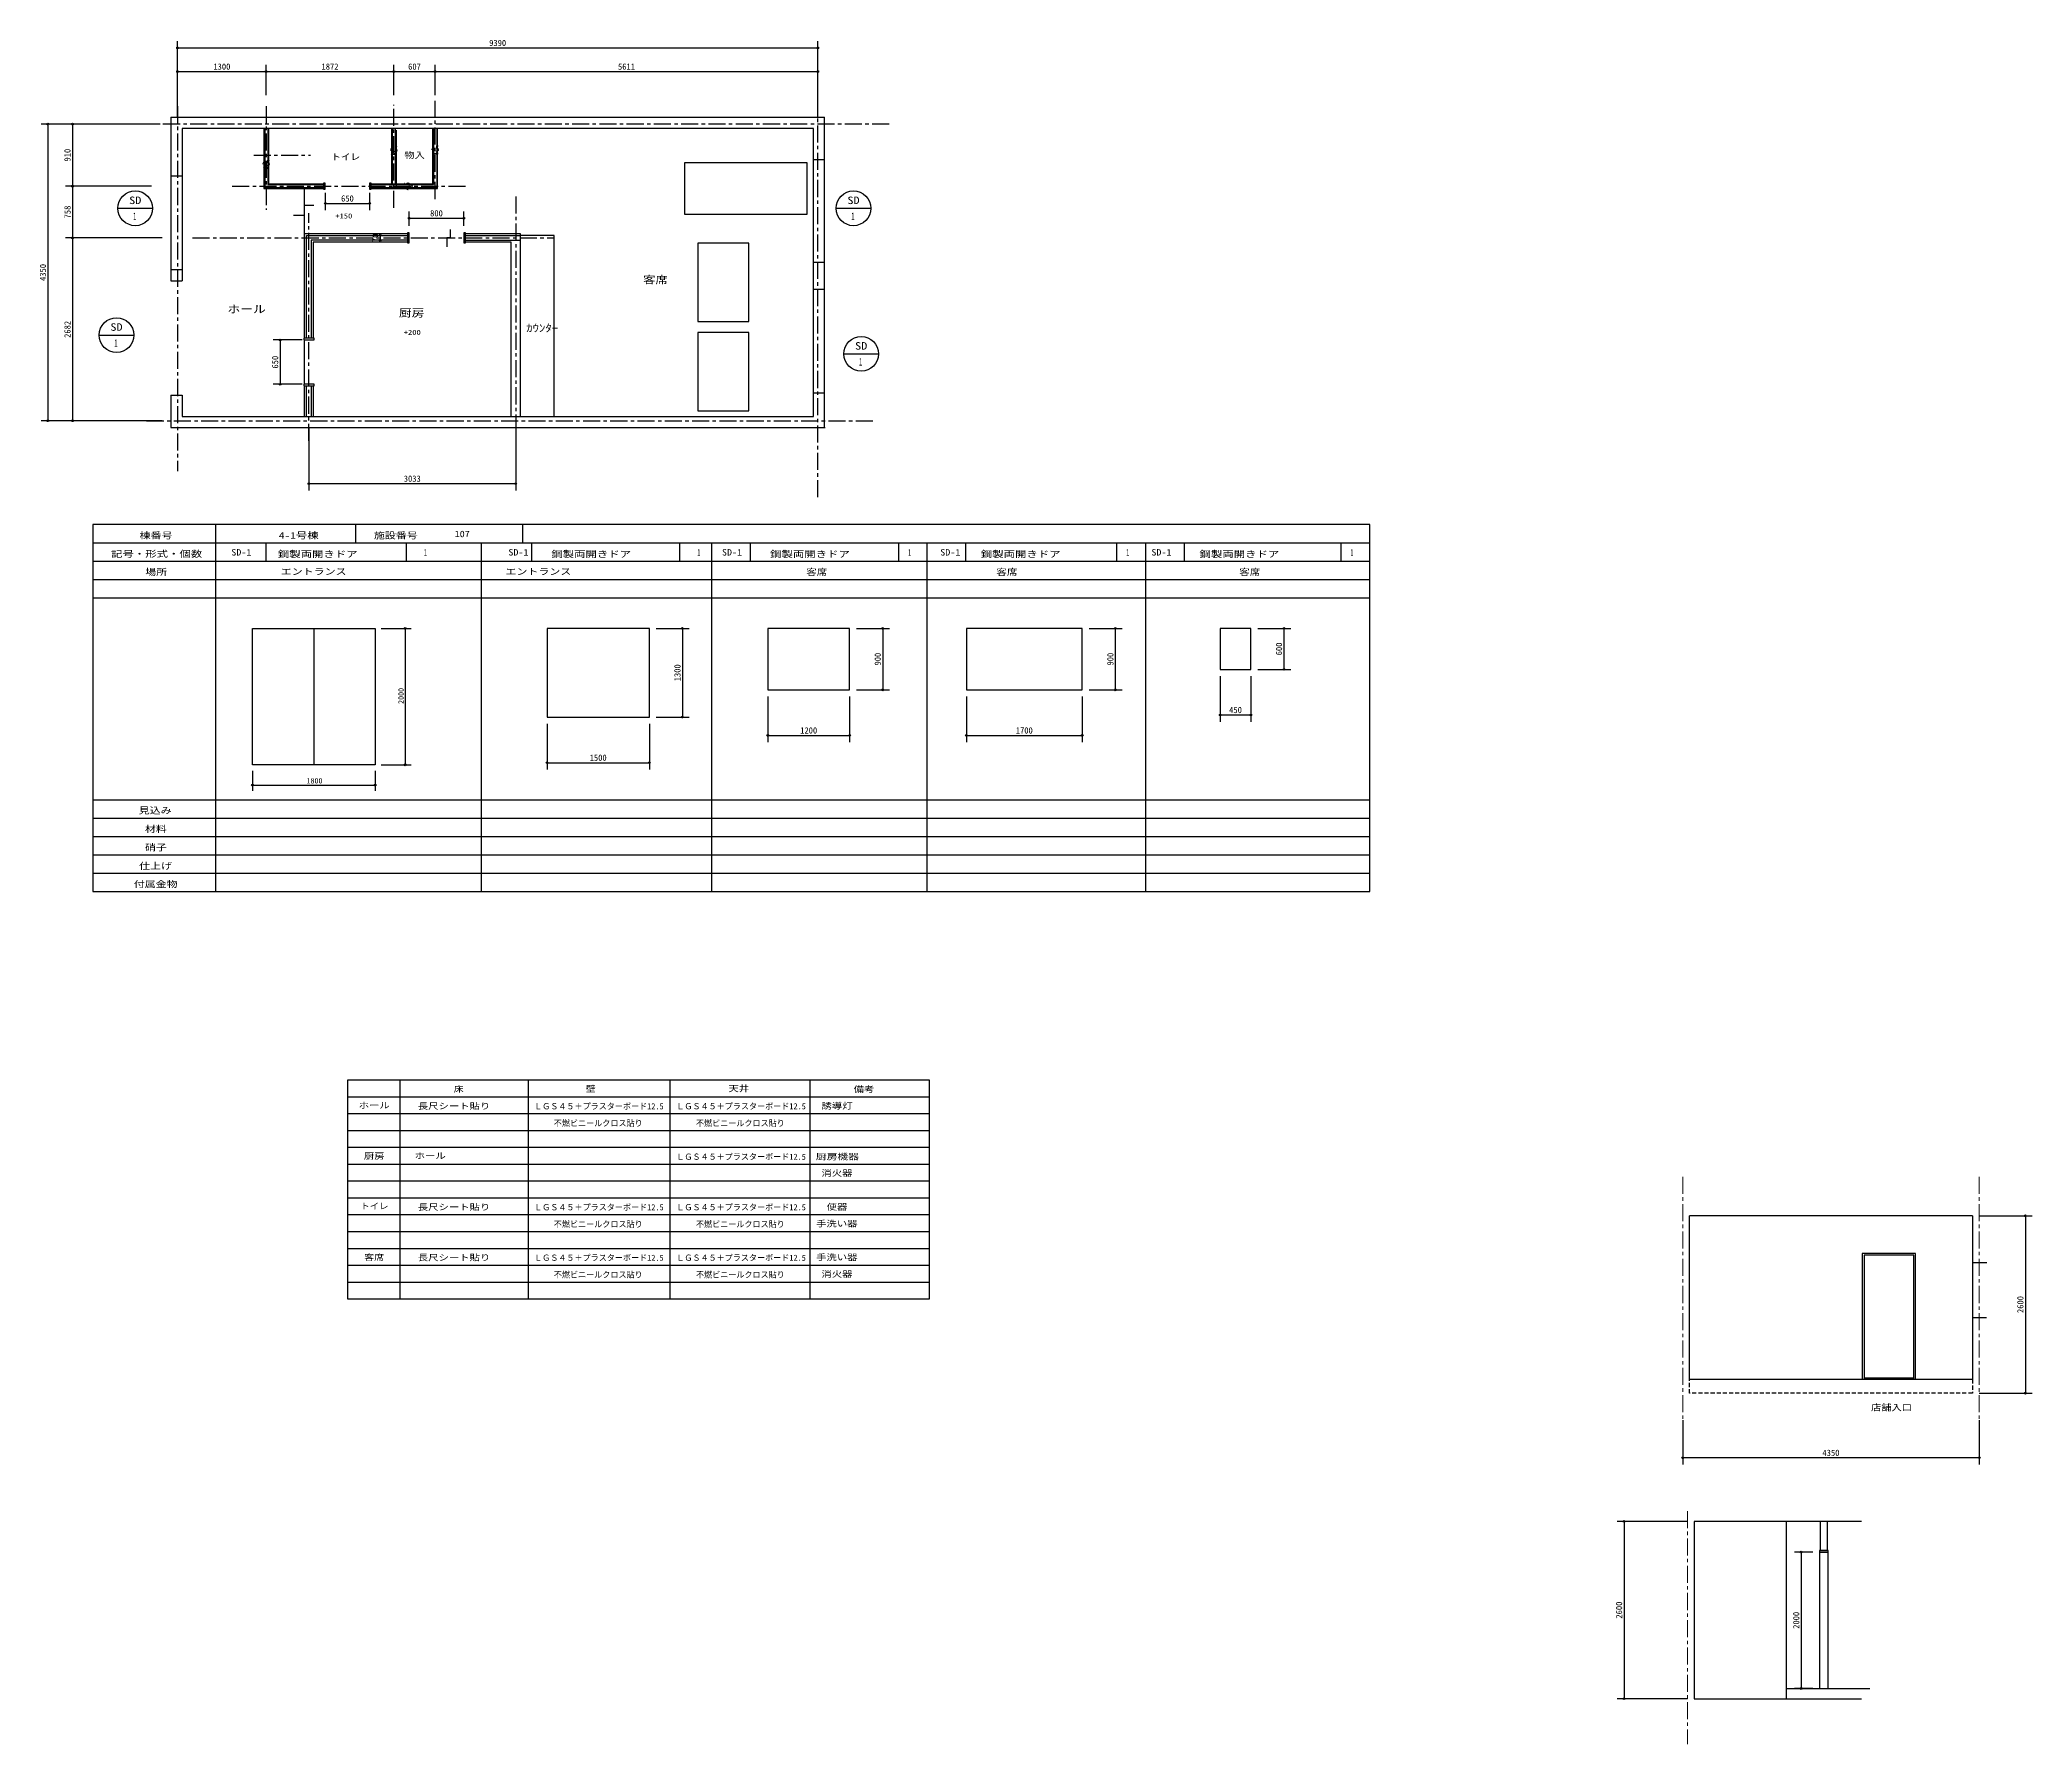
# Model space of a CAD drawing. Units: millimetres at full size, sheet at 1:50. Extents: x -40879 to 19685, y -34692 to 6825.
# Drawn here: x -40879 to -11658, y -18565 to 6423 of the extents above; entities that cross this region are included whole.
import ezdxf
from ezdxf.enums import TextEntityAlignment as Align

# ---------------------------------------------------------------- set-up
doc = ezdxf.new("R2010")
doc.units = ezdxf.units.MM
doc.header["$LTSCALE"] = 50
doc.header["$PDMODE"] = 32
doc.header["$PDSIZE"] = 25
doc.linetypes.add('CHAIN1', pattern=[8, 5, -1, 1, -1])
doc.linetypes.add('DASHED1', pattern=[1.8, 1.2, -0.6])
doc.layers.add('0-0_0', color=7, linetype='Continuous')
doc.layers.add('0-8_8', color=6, linetype='CHAIN1', lineweight=9)
doc.styles.add('ＭＳ ゴシック', font='')
doc.styles.get('ＭＳ ゴシック').set_extended_font_data('MS Gothic')

msp = doc.modelspace()

# ---------------------------------------------------------------- linework, layer by layer
at = {"layer": '0-0_0'}
for p, q in [((-38858.49, 5288.1), (-38858.49, 6405.22)), ((-38858.49, 6305.22), (-29468.49, 6305.22)), ((-29468.49, 5288.1), (-29468.49, 6405.22)), ((-38858.49, 5610.56), (-38858.49, 6058.1)), ((-38858.49, 5958.1), (-37558.49, 5958.1)), ((-37558.49, 5610.56), (-37558.49, 6058.1)), ((-37558.49, 5610.56), (-37558.49, 6058.1)), ((-37558.49, 5958.1), (-35686.49, 5958.1)), ((-35686.49, 5610.56), (-35686.49, 6058.1)), ((-35686.49, 5610.56), (-35686.49, 6058.1)), ((-35686.49, 5958.1), (-35079.49, 5958.1)), ((-35079.49, 5610.56), (-35079.49, 6058.1)), ((-35079.49, 5610.56), (-35079.49, 6058.1)), ((-35079.49, 5958.1), (-29468.49, 5958.1)), ((-29468.49, 5610.56), (-29468.49, 6058.1)), ((-38958.49, 5288.1), (-38958.49, 2890.98)), ((-38958.49, 5288.1), (-29368.49, 5288.1)), ((-29368.49, 738.1), (-29368.49, 5288.1)), ((-39116.03, 5188.1), (-40860.5, 5188.1)), ((-40760.5, 5188.1), (-40760.5, 838.1)), ((-39464.69, 5188.1), (-40501.02, 5188.1)), ((-40401.02, 5188.1), (-40401.02, 4278.1)), ((-38793.49, 5123.1), (-38793.49, 2890.98)), ((-29533.49, 5123.1), (-38793.49, 5123.1)), ((-37593.49, 5123.1), (-37593.49, 4243.1)), ((-37580.99, 5123.1), (-37580.99, 4255.6)), ((-37535.99, 5123.1), (-37535.99, 4300.12)), ((-37523.49, 5123.1), (-37523.49, 4313.1)), ((-35721.49, 5123.1), (-35721.49, 4313.1)), ((-35708.99, 5123.1), (-35708.99, 4300.6)), ((-35663.99, 4313.1), (-35663.99, 5123.1)), ((-35651.49, 5100.05), (-35651.49, 4290.05)), ((-35101.99, 4300.6), (-35101.99, 5123.1)), ((-35056.99, 5123.1), (-35056.99, 4255.6)), ((-29533.49, 903.1), (-29533.49, 5123.1)), ((-35708.99, 4748.22), (-35663.99, 4748.22)), ((-35101.99, 4756.52), (-35056.99, 4756.52)), ((-38958.49, 4430.51), (-38793.49, 4430.51)), ((-37580.99, 4545.72), (-37535.99, 4545.72)), ((-29533.49, 4670.13), (-29368.49, 4670.13)), ((-39464.69, 4278.1), (-40501.02, 4278.1)), ((-39242.07, 4278.1), (-40500.28, 4278.1)), ((-40400.28, 4278.1), (-40400.28, 3520.1)), ((-37593.49, 4243.1), (-36716.78, 4243.1)), ((-36716.78, 4255.6), (-37580.99, 4255.6)), ((-37535.99, 4300.6), (-36716.78, 4300.6)), ((-37523.49, 4313.1), (-36716.78, 4313.1)), ((-36997.45, 3585.1), (-36997.45, 4243.1)), ((-36691.78, 4178.1), (-36691.78, 3924.63)), ((-36041.78, 4178.1), (-36041.78, 3924.63)), ((-36016.78, 4300.6), (-35103.86, 4300.6)), ((-35058.04, 4255.6), (-36016.78, 4255.6)), ((-35422.93, 4300.6), (-35422.93, 4255.6)), ((-39730.64, 3953.32), (-39224.63, 3953.32)), ((-36691.78, 4024.63), (-36041.78, 4024.63)), ((-35461.28, 3695.1), (-35461.28, 3907.49)), ((-35461.28, 3807.49), (-34661.28, 3807.49)), ((-34661.28, 3695.1), (-34661.28, 3907.49)), ((-29196.5, 3953.32), (-28690.48, 3953.32)), ((-39085.03, 3520.1), (-40500.28, 3520.1)), ((-39242.07, 3520.1), (-40500.28, 3520.1)), ((-40400.28, 3520.1), (-40400.28, 838.1)), ((-36997.45, 3585.1), (-35486.28, 3585.1)), ((-36997.45, 2048.28), (-36997.45, 3585.1)), ((-36967.45, 3555.1), (-35486.28, 3555.1)), ((-36967.45, 2048.28), (-36967.45, 3555.1)), ((-35885.73, 3555.1), (-35885.73, 3485.1)), ((-34860.62, 3641.74), (-34860.62, 3520.1)), ((-34636.28, 3585.1), (-33834.45, 3585.1)), ((-34636.28, 3555.1), (-33834.45, 3555.1)), ((-33834.45, 3585.1), (-33834.45, 903.1)), ((-35486.28, 3485.1), (-36897.45, 3485.1)), ((-36897.45, 3485.1), (-36897.45, 2048.28)), ((-35486.28, 3455.1), (-36867.45, 3455.1)), ((-36867.45, 3455.1), (-36867.45, 2048.28)), ((-34636.28, 3485.1), (-33834.45, 3485.1)), ((-33964.45, 3455.1), (-34636.28, 3455.1)), ((-33964.45, 903.1), (-33964.45, 3455.1)), ((-38958.49, 3056.76), (-38793.49, 3056.76)), ((-29533.49, 3163.66), (-29368.49, 3163.66)), ((-38958.49, 2890.98), (-38793.49, 2890.98)), ((-29368.49, 2762.38), (-29533.49, 2762.38)), ((-40005.51, 2095.09), (-39499.49, 2095.09)), ((-37032.45, 2023.28), (-37455.24, 2023.28)), ((-37355.24, 2023.28), (-37355.24, 1373.28)), ((-36997.45, 1373.28), (-36997.45, 2023.28)), ((-29083.5, 1818.86), (-28577.48, 1818.86)), ((-38958.49, 1214.25), (-38793.49, 1214.25)), ((-38958.49, 1214.25), (-38958.49, 738.1)), ((-38793.49, 1214.25), (-38793.49, 903.1)), ((-37032.45, 1373.28), (-37455.24, 1373.28)), ((-36997.45, 903.1), (-36997.45, 1348.28)), ((-36967.45, 903.1), (-36967.45, 1348.28)), ((-36897.45, 1348.28), (-36897.45, 903.1)), ((-36867.45, 1348.28), (-36867.45, 903.1)), ((-29533.49, 1249.33), (-29368.49, 1249.33)), ((-38793.49, 903.1), (-29533.49, 903.1)), ((-39116.03, 838.1), (-40860.5, 838.1)), ((-39085.03, 838.1), (-40500.28, 838.1)), ((-38958.49, 738.1), (-29359.23, 738.1)), ((-36932.45, 738.1), (-36932.45, -183.54)), ((-33899.45, 738.1), (-33899.45, -183.54)), ((-36932.45, -83.54), (-33899.45, -83.54)), ((-38300.68, -681.11), (-38300.68, -6063.54)), ((-36249.52, -681.11), (-36249.52, -950.23)), ((-33801.9, -681.11), (-33801.9, -950.23)), ((-40101.21, -950.23), (-21372.78, -950.23)), ((-37563.98, -950.23), (-37563.98, -1219.36)), ((-35506.25, -950.23), (-35506.25, -1219.36)), ((-34404.19, -950.23), (-34404.19, -6063.54)), ((-33667.65, -950.23), (-33667.65, -1219.36)), ((-31495.61, -950.23), (-31495.61, -1219.36)), ((-31026.37, -950.23), (-31026.37, -6063.54)), ((-30458.73, -950.23), (-30458.73, -1219.36)), ((-28286.69, -950.23), (-28286.69, -1219.36)), ((-27869.8, -950.23), (-27869.8, -6063.54)), ((-27302.16, -950.23), (-27302.16, -1219.36)), ((-25088, -950.23), (-25088, -1219.36)), ((-24661.92, -950.23), (-24661.92, -6063.54)), ((-24094.27, -950.23), (-24094.27, -1219.36)), ((-21798.86, -950.23), (-21798.86, -1219.36)), ((-40101.21, -1219.36), (-21372.78, -1219.36)), ((-40101.21, -1488.48), (-21372.78, -1488.48)), ((-40101.21, -1757.6), (-21372.78, -1757.6)), ((-37759.88, -2206.27), (-35959.88, -2206.27)), ((-37759.88, -4206.27), (-37759.88, -2206.27)), ((-36859.88, -2206.27), (-36859.88, -4206.27)), ((-35959.88, -2206.27), (-35959.88, -4206.27)), ((-35874.15, -2206.27), (-35433.58, -2206.27)), ((-35519.32, -2206.27), (-35519.32, -4206.27)), ((-31839.48, -2206.27), (-31354.57, -2206.27)), ((-31454.57, -2206.27), (-31454.57, -3506.27)), ((-28901.77, -2206.27), (-28416.85, -2206.27)), ((-28516.85, -2206.27), (-28516.85, -3106.27)), ((-25489.92, -2206.27), (-25005, -2206.27)), ((-25105, -2206.27), (-25105, -3106.27)), ((-23016.64, -2206.27), (-22531.72, -2206.27)), ((-22631.72, -2206.27), (-22631.72, -2806.27)), ((-23566.64, -2906.27), (-23566.64, -3575.07)), ((-23116.64, -2906.27), (-23116.64, -3575.07)), ((-23016.64, -2806.27), (-22531.72, -2806.27)), ((-30201.77, -3206.27), (-30201.77, -3875.07)), ((-29001.77, -3206.27), (-29001.77, -3875.07)), ((-28901.77, -3106.27), (-28416.85, -3106.27)), ((-27289.92, -3206.27), (-27289.92, -3875.07)), ((-25589.92, -3206.27), (-25589.92, -3875.07)), ((-25489.92, -3106.27), (-25005, -3106.27)), ((-31839.48, -3506.27), (-31354.57, -3506.27)), ((-23566.64, -3475.07), (-23116.64, -3475.07)), ((-33439.48, -3606.27), (-33439.48, -4275.07)), ((-31939.48, -3606.27), (-31939.48, -4275.07)), ((-30201.77, -3775.07), (-29001.77, -3775.07)), ((-27289.92, -3775.07), (-25589.92, -3775.07)), ((-35959.88, -4206.27), (-37759.88, -4206.27)), ((-37759.88, -4292.01), (-37759.88, -4588.55)), ((-35959.88, -4292.01), (-35959.88, -4588.55)), ((-35874.15, -4206.27), (-35433.58, -4206.27)), ((-33439.48, -4175.07), (-31939.48, -4175.07)), ((-37759.88, -4502.82), (-35959.88, -4502.82)), ((-40101.21, -4717.93), (-21372.78, -4717.93)), ((-40101.21, -4987.05), (-21372.78, -4987.05)), ((-40101.21, -5256.18), (-21372.78, -5256.18)), ((-40101.21, -5525.3), (-21372.78, -5525.3)), ((-40101.21, -5794.42), (-21372.78, -5794.42)), ((-35599.34, -8827.61), (-35599.34, -12035.9)), ((-29587.88, -8827.61), (-29587.88, -12035.9)), ((-36364.71, -9074.4), (-27828.97, -9074.4)), ((-27828.97, -9321.2), (-36364.71, -9321.2)), ((-36364.71, -9567.99), (-27828.97, -9567.99)), ((-27828.97, -9814.78), (-36364.71, -9814.78)), ((-36364.71, -10061.57), (-27828.97, -10061.57)), ((-27828.97, -10308.36), (-36364.71, -10308.36)), ((-36364.71, -10555.15), (-27828.97, -10555.15)), ((-27828.97, -10801.95), (-36364.71, -10801.95)), ((-36364.71, -11048.74), (-27828.97, -11048.74)), ((-16683.94, -13218.69), (-16683.94, -10818.69)), ((-12533.94, -10818.69), (-16683.94, -10818.69)), ((-12533.94, -10818.69), (-12533.94, -13218.69)), ((-12433.94, -10818.69), (-11658.4, -10818.69)), ((-11758.4, -10818.69), (-11758.4, -13418.69)), ((-36364.71, -11295.53), (-27828.97, -11295.53)), ((-13394.04, -11394.11), (-14124.37, -11394.11)), ((-14124.37, -11394.11), (-14124.37, -13218.69)), ((-13394.04, -13218.69), (-13394.04, -11394.11)), ((-13369.04, -13218.69), (-13369.04, -11369.11)), ((-36364.71, -11542.32), (-27828.97, -11542.32)), ((-12533.94, -11503.69), (-12321.96, -11503.69)), ((-36364.71, -11789.11), (-27828.97, -11789.11)), ((-12533.94, -12311.44), (-12329.73, -12311.44)), ((-12533.94, -13218.69), (-16683.94, -13218.69)), ((-14124.37, -13193.69), (-13394.04, -13193.69)), ((-12433.94, -13418.69), (-11658.4, -13418.69)), ((-16783.94, -13813.13), (-16783.94, -14466.01)), ((-12433.94, -13813.13), (-12433.94, -14466.01)), ((-12433.94, -14366.01), (-16783.94, -14366.01)), ((-16713.4, -15298.88), (-17743.94, -15298.88)), ((-17643.94, -15298.88), (-17643.94, -17898.88)), ((-16613.4, -15298.88), (-16613.4, -17898.88)), ((-14159.69, -15298.88), (-16613.4, -15298.88)), ((-15260.19, -17898.88), (-15260.19, -15298.88)), ((-14875.47, -15748.88), (-15146.26, -15748.88)), ((-15046.26, -15748.88), (-15046.26, -17748.88)), ((-14775.47, -15748.88), (-14775.47, -17748.88)), ((-14648.8, -17748.88), (-14648.8, -15748.88)), ((-15260.19, -17748.88), (-14037.79, -17748.88)), ((-14875.47, -17748.88), (-15146.26, -17748.88)), ((-16713.4, -17898.88), (-17743.94, -17898.88)), ((-16613.4, -17898.88), (-14159.69, -17898.88))]:
    msp.add_line(p, q, dxfattribs=at)
at = {"layer": '0-0_0', "linetype": 'CHAIN1'}
for p, q in [((-29468.49, -281.45), (-29468.49, 5604.46)), ((-38858.49, 5451.49), (-38858.49, 98.68)), ((-37558.49, 5451.49), (-37558.49, 3932.79)), ((-35686.49, 3960.81), (-35686.49, 5468.3)), ((-35079.49, 4089.71), (-35079.49, 5529.95)), ((-28422.44, 5188.1), (-39272.8, 5188.1)), ((-37740.53, 4733.1), (-36910.14, 4733.1)), ((-33899.45, 4128.94), (-33899.45, 413.45)), ((-36932.45, 542.34), (-36932.45, 3882.36)), ((-38638.95, 3520.1), (-33345.33, 3520.1)), ((-39312.03, 838.1), (-28618.58, 838.1))]:
    msp.add_line(p, q, dxfattribs=at)
at = {"layer": '0-0_0', "linetype": 'DASHED1'}
for p, q in [((-16683.94, -13418.69), (-16683.94, -13218.69)), ((-12533.94, -13418.69), (-16683.94, -13418.69)), ((-12533.94, -13218.69), (-12533.94, -13418.69))]:
    msp.add_line(p, q, dxfattribs=at)
at = {"layer": '0-0_0'}
for points in [[(-36016.78, 4313.1), (-35114.49, 4313.1), (-35114.49, 5123.1)], [(-36016.78, 4243.1), (-35044.49, 4243.1), (-35044.49, 5123.1)], [(-37159.05, 3851.8), (-36997.45, 3851.8), (-36997.45, 4001.8), (-36861.39, 4001.8)], [(-34860.62, 3520.1), (-34910.62, 3520.1), (-34910.62, 3388.34)], [(-33334.45, 903.1), (-33334.45, 3556.74), (-33834.45, 3556.74)], [(-33716.91, -8827.61), (-33716.91, -12035.9), (-31631.94, -12035.9), (-31631.94, -8827.61)], [(-13369.04, -11369.11), (-14149.37, -11369.11), (-14149.37, -13218.69)], [(-14765.47, -15298.88), (-14765.47, -15723.88), (-14658.8, -15723.88), (-14658.8, -15298.88)]]:
    msp.add_lwpolyline(points, dxfattribs=at)
for points in [[(-31424.48, 3867.82), (-29624.48, 3867.82), (-29624.48, 4617.82), (-31424.48, 4617.82)], [(-36716.78, 4233.1), (-36691.78, 4233.1), (-36691.78, 4323.1), (-36716.78, 4323.1)], [(-36041.78, 4233.1), (-36016.78, 4233.1), (-36016.78, 4323.1), (-36041.78, 4323.1)], [(-35486.28, 3445.1), (-35461.28, 3445.1), (-35461.28, 3595.1), (-35486.28, 3595.1)], [(-34661.28, 3445.1), (-34636.28, 3445.1), (-34636.28, 3595.1), (-34661.28, 3595.1)], [(-31227.94, 2294.21), (-30477.94, 2294.21), (-30477.94, 3444.21), (-31227.94, 3444.21)], [(-37007.45, 2023.28), (-36857.45, 2023.28), (-36857.45, 2048.28), (-37007.45, 2048.28)], [(-31227.94, 982.16), (-30477.94, 982.16), (-30477.94, 2132.16), (-31227.94, 2132.16)], [(-37007.45, 1348.28), (-36857.45, 1348.28), (-36857.45, 1373.28), (-37007.45, 1373.28)], [(-40101.21, -6063.54), (-21372.78, -6063.54), (-21372.78, -681.11), (-40101.21, -681.11)], [(-33439.48, -3506.27), (-31939.48, -3506.27), (-31939.48, -2206.27), (-33439.48, -2206.27)], [(-30201.77, -3106.27), (-29001.77, -3106.27), (-29001.77, -2206.27), (-30201.77, -2206.27)], [(-27289.92, -3106.27), (-25589.92, -3106.27), (-25589.92, -2206.27), (-27289.92, -2206.27)], [(-23566.64, -2806.27), (-23116.64, -2806.27), (-23116.64, -2206.27), (-23566.64, -2206.27)], [(-36364.71, -12035.9), (-27828.97, -12035.9), (-27828.97, -8827.61), (-36364.71, -8827.61)], [(-14775.47, -15748.88), (-14648.8, -15748.88), (-14648.8, -15723.88), (-14775.47, -15723.88)]]:
    msp.add_lwpolyline(points, close=True, dxfattribs=at)
at = {"layer": '0-0_0', "linetype": 'CHAIN1'}
msp.add_lwpolyline([(-38056.72, 4278.1), (-35686.49, 4278.1), (-34627.04, 4278.1)], dxfattribs=at)
at = {"layer": '0-0_0'}
for centre in [(-39479.3, 3953.32), (-28945.15, 3953.32), (-39754.16, 2095.09), (-28832.15, 1818.86)]:
    msp.add_circle(centre, 254.67, dxfattribs=at)
for p in [(-38858.49, 6305.22), (-29468.49, 6305.22), (-38858.49, 5958.1), (-37558.49, 5958.1), (-35686.49, 5958.1), (-35079.49, 5958.1), (-29468.49, 5958.1), (-40760.5, 5188.1), (-40401.02, 5188.1), (-35708.99, 4748.22), (-35663.99, 4748.22), (-35101.99, 4756.52), (-35056.99, 4756.52), (-37580.99, 4545.72), (-37535.99, 4545.72), (-40401.02, 4278.1), (-40400.28, 4278.1), (-35422.93, 4300.6), (-35422.93, 4255.6), (-36691.78, 4024.63), (-36041.78, 4024.63), (-35461.28, 3807.49), (-34661.28, 3807.49), (-40400.28, 3520.1), (-40400.28, 3520.1), (-35885.73, 3555.1), (-35885.73, 3485.1), (-37355.24, 2023.28), (-37355.24, 1373.28), (-40760.5, 838.1), (-40400.28, 838.1), (-36932.45, -83.54), (-33899.45, -83.54), (-35519.32, -2206.27), (-31454.57, -2206.27), (-28516.85, -2206.27), (-25105, -2206.27), (-22631.72, -2206.27), (-22631.72, -2806.27), (-28516.85, -3106.27), (-25105, -3106.27), (-31454.57, -3506.27), (-23566.64, -3475.07), (-23116.64, -3475.07), (-30201.77, -3775.07), (-29001.77, -3775.07), (-27289.92, -3775.07), (-25589.92, -3775.07), (-35519.32, -4206.27), (-33439.48, -4175.07), (-31939.48, -4175.07), (-37759.88, -4502.82), (-35959.88, -4502.82), (-11758.4, -10818.69), (-11758.4, -13418.69), (-16783.94, -14366.01), (-12433.94, -14366.01), (-17643.94, -15298.88), (-15046.26, -15748.88), (-15046.26, -17748.88), (-17643.94, -17898.88)]:
    msp.add_point(p, dxfattribs=at)
at = {"layer": '0-8_8'}
for p, q in [((-16783.94, -10247.38), (-16783.94, -14084.38)), ((-12433.94, -10247.38), (-12433.94, -14084.38)), ((-16713.4, -15148.46), (-16713.4, -18564.57))]:
    msp.add_line(p, q, dxfattribs=at)

# ---------------------------------------------------------------- texts
at = {"layer": '0-0_0', "style": 'ＭＳ ゴシック'}
for s, height, p in [('9390', 91.64, (-34288.49, 6305.22)), ('1300', 91.64, (-38333.49, 5958.1)), ('1872', 91.64, (-36747.49, 5958.1)), ('607', 91.64, (-35476.74, 5958.1)), ('5611', 91.64, (-32398.99, 5958.1)), ('45', 91.64, (-35748.99, 4748.22)), ('45', 91.64, (-35141.99, 4756.52)), ('45', 91.64, (-37620.99, 4545.72)), ('650', 91.64, (-36460.53, 4024.63)), ('800', 91.64, (-35155.03, 3807.49)), ('3033', 91.64, (-35540.95, -83.54)), ('450', 91.64, (-23435.39, -3475.07)), ('1200', 91.64, (-29726.77, -3775.07)), ('1700', 91.64, (-26564.92, -3775.07)), ('1500', 91.64, (-32814.48, -4175.07)), ('1800', 78.57, (-36967.06, -4502.82)), ('4350', 91.64, (-14733.94, -14366.01))]:
    msp.add_text(s, height=height, dxfattribs=at).set_placement(p, align=Align.BOTTOM_LEFT)
for s, height, p in [('910', 91.64, (-40401.02, 4639.35)), ('45', 91.64, (-35422.93, 4215.6)), ('758', 91.64, (-40400.28, 3805.35)), ('70', 91.64, (-35885.73, 3457.6)), ('4350', 91.64, (-40760.5, 2888.1)), ('2682', 91.64, (-40400.28, 2054.1)), ('650', 91.64, (-37355.24, 1604.53)), ('900', 91.64, (-28516.85, -2750.02)), ('900', 91.64, (-25105, -2750.02)), ('600', 91.64, (-22631.72, -2600.02)), ('1300', 91.64, (-31454.57, -2981.27)), ('2000', 78.57, (-35519.32, -3313.45)), ('2600', 91.64, (-11758.4, -12243.69)), ('2600', 91.64, (-17643.94, -16723.88)), ('2000', 91.64, (-15046.26, -16873.88))]:
    msp.add_text(s, height=height, rotation=90, dxfattribs=at).set_placement(p, align=Align.BOTTOM_LEFT)
for s, height, width, p in [('トイレ', 91.64, 1.1, (-36604.75, 4634.3)), ('物入', 91.64, 1.2, (-35531.57, 4658.62)), ('SD', 110, 1.2, (-39569.15, 3982.54)), ('SD', 110, 1.2, (-29035, 3982.54)), ('1', 110, 0.55, (-39511.23, 3749.16)), ('+150', 73.31, 1.25, (-36544.98, 3782.36)), ('1', 110, 0.55, (-28977.09, 3749.16)), ('客席', 110, 1.2, (-32029.86, 2816.53)), ('ホール', 110, 1.25, (-38126.72, 2385.88)), ('厨房', 110, 1.25, (-35612.84, 2331.22)), ('SD', 110, 1.2, (-39844.01, 2124.31)), ('+200', 73.31, 1.25, (-35540.92, 2076.19)), ('ｶｳﾝﾀｰ', 110, 1.25, (-33745.49, 2108.69)), ('1', 110, 0.55, (-39786.09, 1890.93)), ('SD', 110, 1.2, (-28922, 1848.09)), ('1', 110, 0.55, (-28864.09, 1614.7)), ('棟番号', 94.29, 1.25, (-39416.31, -919.25)), ('4-1号棟', 94.29, 1.3, (-37373.82, -918.6)), ('施設番号', 94.29, 1.25, (-35979.54, -919.25)), ('107', 94.29, 1.15, (-34794.63, -896.41)), ('記号・形式・個数', 94.29, 1.3, (-39834.12, -1189.03)), ('SD-1', 94.29, 1.15, (-38070.93, -1165.53)), ('鋼製両開きドア', 94.29, 1.3, (-37388.16, -1192.29)), ('1', 94.29, 0.55, (-35245.56, -1165.53)), ('SD-1', 94.29, 1.15, (-34007.01, -1165.53)), ('鋼製両開きドア', 94.29, 1.3, (-33377.52, -1192.29)), ('1', 94.29, 0.55, (-31234.92, -1165.53)), ('SD-1', 94.29, 1.15, (-30874.78, -1165.53)), ('鋼製両開きドア', 94.29, 1.3, (-30168.6, -1192.29)), ('1', 94.29, 0.55, (-28143.19, -1165.53)), ('SD-1', 94.29, 1.15, (-27672.87, -1165.53)), ('鋼製両開きドア', 94.29, 1.3, (-27078.03, -1192.29)), ('1', 94.29, 0.55, (-24944.51, -1165.53)), ('SD-1', 94.29, 1.15, (-24576.4, -1165.53)), ('鋼製両開きドア', 94.29, 1.3, (-23870.14, -1192.29)), ('1', 94.29, 0.55, (-21655.37, -1165.53)), ('場所', 94.29, 1.25, (-39332.42, -1454.23)), ('エントランス', 94.29, 1.25, (-37344.91, -1448.36)), ('エントランス', 94.29, 1.25, (-34048.9, -1448.36)), ('客席', 94.29, 1.2, (-29638.46, -1454.89)), ('客席', 94.29, 1.2, (-26849.7, -1454.89)), ('客席', 94.29, 1.2, (-23287.33, -1454.89)), ('見込み', 94.29, 1.25, (-39427.81, -4950.85)), ('材料', 94.29, 1.25, (-39338.09, -5222.59)), ('硝子', 94.29, 1.25, (-39336.13, -5493.01)), ('仕上げ', 94.29, 1.25, (-39422.63, -5764.75)), ('付属金物', 94.29, 1.25, (-39501.29, -6031.91)), ('床', 89.08, 1.15, (-34807.5, -9029.8)), ('壁', 89.08, 1.15, (-32869.97, -9028.57)), ('天井', 89.08, 1.25, (-30778.95, -9023.63)), ('備考', 89.08, 1.25, (-28943.5, -9034.12)), ('ホール', 89.08, 1.25, (-36202.11, -9269.81)), ('長尺シート貼り', 89.08, 1.25, (-35334.91, -9280.91)), ('ＬＧＳ４５＋プラスターボード12.5', 89.08, 0.95, (-33629.62, -9283.38)), ('ＬＧＳ４５＋プラスターボード12.5', 89.08, 0.95, (-31544.66, -9283.38)), ('誘導灯', 89.08, 1.25, (-29413.86, -9277.83)), ('不燃ビニールクロス貼り', 89.08, 0.95, (-33340.66, -9531.4)), ('不燃ビニールクロス貼り', 89.08, 0.95, (-31255.7, -9531.4)), ('厨房', 89.08, 1.25, (-36126.25, -10013.27)), ('ホール', 89.08, 1.25, (-35381.75, -10010.18)), ('ＬＧＳ４５＋プラスターボード12.5', 89.08, 0.95, (-31544.66, -10023.75)), ('厨房機器', 89.08, 1.3, (-29496.81, -10021.9)), ('消火器', 89.08, 1.25, (-29415.09, -10263.14)), ('トイレ', 89.08, 1.1, (-36176.82, -10747.47)), ('長尺シート貼り', 89.08, 1.25, (-35334.91, -10761.66)), ('ＬＧＳ４５＋プラスターボード12.5', 89.08, 0.95, (-33629.62, -10764.13)), ('ＬＧＳ４５＋プラスターボード12.5', 89.08, 0.95, (-31544.66, -10764.13)), ('便器', 89.08, 1.25, (-29338, -10758.58)), ('不燃ビニールクロス貼り', 89.08, 0.95, (-33340.66, -11012.15)), ('不燃ビニールクロス貼り', 89.08, 0.95, (-31255.7, -11012.15)), ('手洗い器', 89.08, 1.25, (-29493.73, -11004.13)), ('客席', 89.08, 1.2, (-36121.62, -11497.72)), ('長尺シート貼り', 89.08, 1.25, (-35334.91, -11502.03)), ('ＬＧＳ４５＋プラスターボード12.5', 89.08, 0.95, (-33629.62, -11504.5)), ('ＬＧＳ４５＋プラスターボード12.5', 89.08, 0.95, (-31544.66, -11504.5)), ('手洗い器', 89.08, 1.25, (-29493.73, -11497.72)), ('不燃ビニールクロス貼り', 89.08, 0.95, (-33340.66, -11752.53)), ('不燃ビニールクロス貼り', 89.08, 0.95, (-31255.7, -11752.53)), ('消火器', 89.08, 1.25, (-29415.09, -11743.89)), ('店舗入口', 91.64, 1.2, (-14021.15, -13702.66))]:
    msp.add_text(s, height=height, dxfattribs=dict(at, width=width)).set_placement(p, align=Align.BOTTOM_LEFT)

doc.saveas('drawing.dxf')
